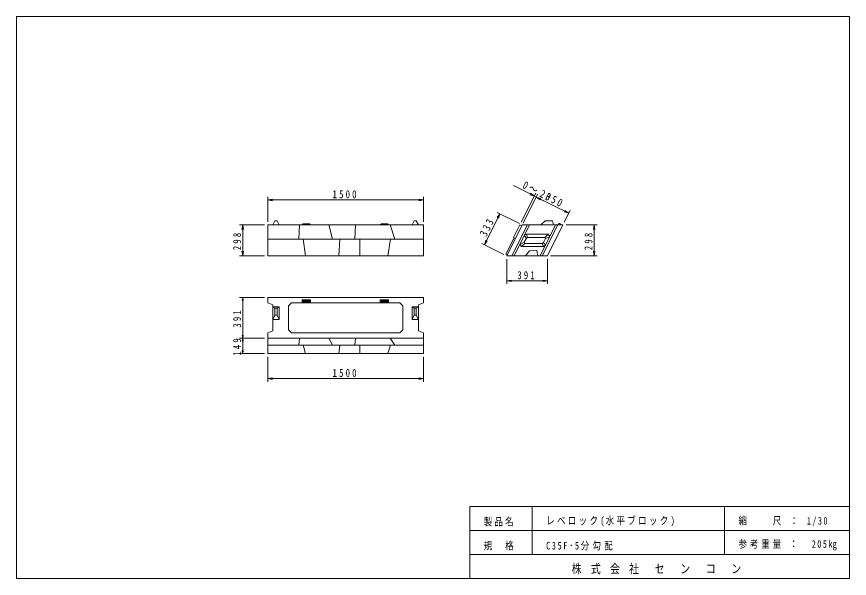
# Model space of a CAD drawing. Units: millimetres on the paper, scale 1:30. Extents: x 15 to 282, y 15 to 195.
import ezdxf

# ---------------------------------------------------------------- set-up
doc = ezdxf.new("R2010")
doc.units = ezdxf.units.MM
for name, color, linetype, lineweight in [('D-STR-DIM', 7, 'Continuous', 13), ('D-STR-STR3', 1, 'Continuous', 13), ('V-nasSTD', 7, 'Continuous', 13)]:
    doc.layers.add(name, color=color, linetype=linetype, lineweight=lineweight)
doc.styles.add('ＭＳ ゴシック-5.0-0.0', font='')
doc.styles.get('ＭＳ ゴシック-5.0-0.0').set_extended_font_data('ＭＳ ゴシック-5.0-0.0')

msp = doc.modelspace()

# ---------------------------------------------------------------- linework, layer by layer
at = {"layer": 'D-STR-DIM'}
for p, q in [((188.301, 133.852), (174.288, 140.858)), ((95.489, 129.261), (95.489, 137.261)), ((95.489, 136.261), (96.989, 136.511)), ((95.489, 136.261), (145.489, 136.261)), ((95.489, 136.261), (96.989, 136.011)), ((145.489, 136.261), (143.989, 136.511)), ((145.489, 136.261), (143.989, 136.011)), ((145.489, 129.261), (145.489, 137.261)), ((176.822, 129.156), (181.443, 138.398)), ((177.418, 128.858), (182.04, 138.1)), ((177.567, 129.156), (182.04, 138.1)), ((180.996, 137.504), (179.543, 137.951)), ((180.996, 137.504), (179.766, 138.398)), ((181.592, 137.206), (192.027, 131.988)), ((181.592, 137.206), (183.046, 136.759)), ((181.592, 137.206), (182.822, 136.311)), ((181.592, 137.206), (183.046, 136.759)), ((181.592, 137.206), (182.822, 136.311)), ((165.001, 121.911), (169.965, 131.839)), ((176.226, 128.709), (169.07, 132.286)), ((169.965, 131.839), (169.07, 130.609)), ((169.965, 131.839), (169.518, 130.386)), ((192.027, 131.988), (190.574, 132.435)), ((190.611, 129.156), (192.475, 132.883)), ((192.027, 131.988), (190.797, 132.883)), ((94.489, 128.261), (86.489, 128.261)), ((87.489, 128.261), (87.239, 126.761)), ((87.489, 118.333), (87.489, 128.261)), ((87.489, 128.261), (87.739, 126.761)), ((191.164, 128.261), (201.164, 128.261)), ((200.164, 128.261), (199.914, 126.761)), ((200.164, 118.333), (200.164, 128.261)), ((200.164, 128.261), (200.414, 126.761)), ((165.001, 121.911), (165.448, 123.364)), ((165.001, 121.911), (165.895, 123.141)), ((171.262, 118.781), (164.106, 122.358)), ((94.489, 118.333), (86.489, 118.333)), ((87.489, 118.333), (87.239, 119.833)), ((87.489, 118.333), (87.739, 119.833)), ((186.2, 118.333), (201.164, 118.333)), ((200.164, 118.333), (199.914, 119.833)), ((200.164, 118.333), (200.414, 119.833)), ((172.156, 117.333), (172.156, 109.333)), ((185.2, 117.333), (185.2, 109.333)), ((172.156, 110.333), (173.656, 110.583)), ((172.156, 110.333), (185.2, 110.333)), ((172.156, 110.333), (173.656, 110.083)), ((185.2, 110.333), (183.7, 110.583)), ((185.2, 110.333), (183.7, 110.083)), ((94.489, 105), (86.489, 105)), ((87.489, 105), (87.323, 104)), ((87.489, 91.967), (87.489, 105)), ((87.489, 105), (87.656, 104)), ((94.489, 91.967), (86.489, 91.967)), ((94.489, 91.967), (86.489, 91.967)), ((87.489, 91.967), (87.323, 92.967)), ((87.489, 91.967), (87.323, 90.967)), ((87.489, 91.967), (87.656, 92.967)), ((87.489, 87.003), (87.489, 91.967)), ((87.489, 91.967), (87.656, 90.967)), ((94.489, 87.003), (86.489, 87.003)), ((87.489, 87.003), (87.323, 88.003)), ((87.489, 87.003), (87.656, 88.003)), ((95.489, 86.003), (95.489, 78.003)), ((145.489, 86.003), (145.489, 78.003)), ((95.489, 79.003), (96.989, 79.253)), ((95.489, 79.003), (145.489, 79.003)), ((95.489, 79.003), (96.989, 78.753)), ((145.489, 79.003), (143.989, 79.253)), ((145.489, 79.003), (143.989, 78.753))]:
    msp.add_line(p, q, dxfattribs=at)
at = {"layer": 'D-STR-STR3'}
for p, q in [((105.474, 123.7), (105.645, 128.261)), ((115.071, 128.261), (116.266, 123.7)), ((123.474, 123.7), (123.645, 128.261)), ((134.761, 128.261), (136.298, 123.7)), ((145.489, 118.333), (145.489, 128.261)), ((172.156, 118.333), (177.12, 128.261)), ((177.12, 128.261), (190.164, 128.261)), ((184.454, 129.595), (183.12, 128.261)), ((186.787, 129.595), (184.454, 129.595)), ((190.164, 128.261), (185.2, 118.333)), ((187.12, 128.261), (186.787, 129.595)), ((188.558, 128.261), (188.958, 128.725)), ((188.958, 128.725), (189.291, 128.725)), ((189.291, 128.725), (189.458, 128.261)), ((107.656, 118.333), (106.883, 123.7)), ((118.632, 123.7), (118.323, 118.333)), ((124.989, 118.333), (124.989, 123.7)), ((134.917, 123.7), (133.989, 118.333)), ((95.489, 118.333), (145.489, 118.333)), ((172.156, 118.333), (185.2, 118.333)), ((178.156, 118.333), (179.485, 120.003)), ((179.485, 120.003), (181.818, 120.009)), ((181.818, 120.009), (182.156, 118.344)), ((103.154, 103.333), (102.154, 102.333)), ((102.154, 102.333), (102.154, 94.633)), ((103.154, 103.333), (137.82, 103.333)), ((137.82, 103.333), (138.82, 102.333)), ((138.82, 102.333), (138.82, 94.633)), ((95.489, 93.642), (95.489, 91.967)), ((102.154, 94.633), (103.154, 93.633)), ((138.82, 94.633), (137.82, 93.633)), ((145.484, 93.642), (145.484, 91.967)), ((145.484, 91.967), (95.489, 91.967)), ((145.489, 87.003), (145.489, 91.967)), ((95.489, 87.003), (145.489, 87.003))]:
    msp.add_line(p, q, dxfattribs=at)
at = {"layer": 'V-nasSTD'}
for p, q in [((95.489, 128.261), (95.489, 118.333)), ((95.489, 128.261), (145.489, 128.261)), ((97.836, 129.595), (97.169, 128.261)), ((98.502, 129.595), (97.836, 129.595)), ((98.502, 129.595), (99.169, 128.261)), ((106.539, 128.261), (106.873, 128.595)), ((106.873, 128.595), (108.873, 128.595)), ((109.206, 128.261), (108.873, 128.595)), ((131.606, 128.261), (131.939, 128.595)), ((133.939, 128.595), (131.939, 128.595)), ((134.273, 128.261), (133.939, 128.595)), ((142.472, 129.595), (141.805, 128.261)), ((143.139, 129.595), (142.472, 129.595)), ((143.139, 129.595), (143.805, 128.261)), ((173.823, 118.333), (178.787, 128.261)), ((176.375, 128.261), (174.338, 124.188)), ((174.489, 118.333), (179.454, 128.261)), ((176.971, 127.963), (176.375, 128.261)), ((187.831, 128.261), (182.867, 118.333)), ((188.497, 128.261), (183.533, 118.333)), ((95.489, 123.7), (145.489, 123.7)), ((171.858, 118.855), (174.487, 124.113)), ((174.338, 124.188), (174.934, 123.89)), ((178.445, 125.261), (177.734, 124.822)), ((177.734, 124.822), (178.43, 124.024)), ((178.43, 124.024), (177.77, 122.707)), ((178.752, 124.261), (178.43, 124.024)), ((178.445, 125.261), (185.467, 125.261)), ((178.752, 124.261), (178.445, 125.261)), ((178.752, 124.261), (184.365, 124.261)), ((184.553, 123.896), (183.898, 122.588)), ((185.467, 125.261), (184.365, 124.261)), ((184.365, 124.261), (184.553, 123.895)), ((185.986, 124.572), (184.553, 123.895)), ((185.467, 125.261), (185.986, 124.572)), ((177.769, 122.708), (176.332, 122.018)), ((176.847, 121.333), (176.332, 122.018)), ((177.962, 122.333), (176.847, 121.333)), ((176.847, 121.333), (183.891, 121.333)), ((177.769, 122.708), (177.962, 122.333)), ((177.962, 122.333), (183.552, 122.333)), ((183.552, 122.333), (183.897, 122.588)), ((183.552, 122.333), (183.891, 121.333)), ((183.891, 121.333), (184.579, 121.758)), ((183.897, 122.588), (184.579, 121.758)), ((172.305, 118.631), (171.858, 118.855)), ((120.487, 105), (95.57, 105)), ((95.57, 105), (95.57, 103.333)), ((106.539, 104.2), (106.873, 103.933)), ((106.539, 104.2), (106.539, 103.333)), ((106.539, 104.2), (109.206, 104.2)), ((108.873, 103.933), (109.206, 104.2)), ((109.206, 104.2), (109.206, 103.333)), ((120.487, 105), (145.404, 105)), ((131.606, 104.2), (131.939, 103.933)), ((131.606, 104.2), (131.606, 103.333)), ((134.273, 104.2), (131.606, 104.2)), ((133.939, 103.933), (134.273, 104.2)), ((134.273, 104.2), (134.273, 103.333)), ((145.404, 105), (145.404, 103.333)), ((95.57, 103.333), (97.154, 102.667)), ((97.154, 94.308), (97.154, 102.667)), ((97.154, 97.966), (97.154, 101.966)), ((97.154, 101.966), (99.154, 101.966)), ((97.154, 101.966), (97.82, 101.633)), ((97.82, 101.633), (98.487, 101.633)), ((97.82, 101.633), (97.82, 99.3)), ((99.154, 101.966), (98.487, 101.633)), ((98.487, 101.633), (98.487, 99.3)), ((99.154, 97.966), (99.154, 101.966)), ((106.539, 103.333), (106.873, 103.6)), ((106.873, 103.933), (106.873, 103.6)), ((106.873, 103.933), (108.873, 103.933)), ((106.873, 103.6), (108.873, 103.6)), ((108.873, 103.933), (108.873, 103.6)), ((108.873, 103.6), (109.206, 103.333)), ((131.939, 103.6), (131.606, 103.333)), ((131.939, 103.933), (131.939, 103.6)), ((133.939, 103.933), (131.939, 103.933)), ((133.939, 103.6), (131.939, 103.6)), ((133.939, 103.933), (133.939, 103.6)), ((133.939, 103.6), (134.273, 103.333)), ((141.82, 97.967), (141.82, 101.967)), ((141.82, 101.967), (143.82, 101.967)), ((141.82, 101.967), (142.487, 101.633)), ((142.487, 101.633), (143.154, 101.633)), ((142.487, 101.633), (142.487, 99.3)), ((143.82, 101.967), (143.154, 101.633)), ((143.154, 101.633), (143.154, 99.3)), ((145.404, 103.333), (143.82, 102.667)), ((143.82, 94.308), (143.82, 102.667)), ((143.82, 97.967), (143.82, 101.967)), ((97.154, 97.966), (97.82, 99.3)), ((97.82, 99.3), (98.487, 99.3)), ((99.154, 97.966), (98.487, 99.3)), ((141.82, 97.967), (142.487, 99.3)), ((142.487, 99.3), (143.154, 99.3)), ((143.82, 97.967), (143.154, 99.3)), ((97.154, 97.966), (99.154, 97.966)), ((141.82, 97.967), (143.82, 97.967)), ((95.489, 93.642), (97.154, 94.308)), ((103.154, 93.633), (137.82, 93.633)), ((145.484, 93.642), (143.82, 94.308)), ((95.489, 91.967), (95.489, 87.003)), ((95.489, 91.967), (145.489, 91.967)), ((105.474, 89.686), (105.645, 91.967)), ((116.266, 89.686), (115.071, 91.967)), ((123.474, 89.686), (123.645, 91.967)), ((136.298, 89.686), (134.761, 91.967)), ((95.489, 89.686), (145.489, 89.686)), ((107.656, 87.003), (106.883, 89.686)), ((118.632, 89.686), (118.323, 87.003)), ((124.989, 87.003), (124.989, 89.686)), ((134.917, 89.686), (133.989, 87.003))]:
    msp.add_line(p, q, dxfattribs=at)
at = {"layer": 'V-nasSTD', "color": 4}
for p, q in [((282, 38), (160.333, 38)), ((160.333, 38), (160.333, 15)), ((180.333, 38), (180.333, 22.667)), ((242, 38), (242, 22.667)), ((282, 30.333), (160.333, 30.333)), ((282, 22.667), (160.333, 22.667))]:
    msp.add_line(p, q, dxfattribs=at)
msp.add_lwpolyline([(15, 15), (15, 195), (282, 195), (282, 15)], close=True, dxfattribs=at)

# ---------------------------------------------------------------- texts
at = {"layer": 'D-STR-DIM', "char_height": 2.566, "attachment_point": 8, "style": 'ＭＳ ゴシック-5.0-0.0'}
for s, insert, rotation in [('\\T1.44;\\W0.8;0～20\\~\\~\\~', (181.518, 137.802), 333.435), ('\\T1.5;\\W0.8;350', (187.033, 135.044), 333.435), ('\\T1.5;\\W0.8;333', (167.036, 127.099), 63.435), ('\\T1.5;\\W0.8;298', (86.989, 123.297), 90), ('\\T1.5;\\W0.8;298', (199.664, 123.297), 90), ('\\T1.5;\\W0.8;391', (86.989, 98.483), 90), ('\\T1.5;\\W0.8;149', (86.989, 89.485), 90)]:
    msp.add_mtext(s, dxfattribs=dict(at, insert=insert, rotation=rotation))
for s, insert in [('\\T1.5;\\W0.8;1500', (120.489, 136.761)), ('\\T1.5;\\W0.8;391', (178.678, 110.833)), ('\\T1.5;\\W0.8;1500', (120.489, 79.503))]:
    msp.add_mtext(s, dxfattribs=dict(at, insert=insert))
at = {"layer": 'V-nasSTD', "color": 4, "attachment_point": 7, "style": 'ＭＳ ゴシック-5.0-0.0'}
for s, insert, char_height in [('\\T1.27;\\W0.8;レベロック(水平ブロック)', (184.772, 31.624), 2.444), ('\\T1.34;\\W0.8;縮\u3000\u3000尺\\~：\\~1/30', (246.439, 31.624), 2.444), ('\\T1.25;\\W0.8;製品名', (164.772, 31.624), 2.444), ('\\T1.25;\\W0.8;規\u3000格', (164.772, 23.958), 2.444), ('\\T1.38;\\W0.8;C35F･5分勾配', (184.772, 23.958), 2.444), ('\\T1.33;\\W0.8;参考重量\\~：\\~\\~205㎏', (246.439, 23.958), 2.444), ('\\T1.28;\\W0.8;株\\~式\\~会\\~社\u3000セ\u3000ン\u3000コ\u3000ン', (192.958, 16.291), 2.933)]:
    msp.add_mtext(s, dxfattribs=dict(at, insert=insert, char_height=char_height))

doc.saveas('drawing.dxf')
